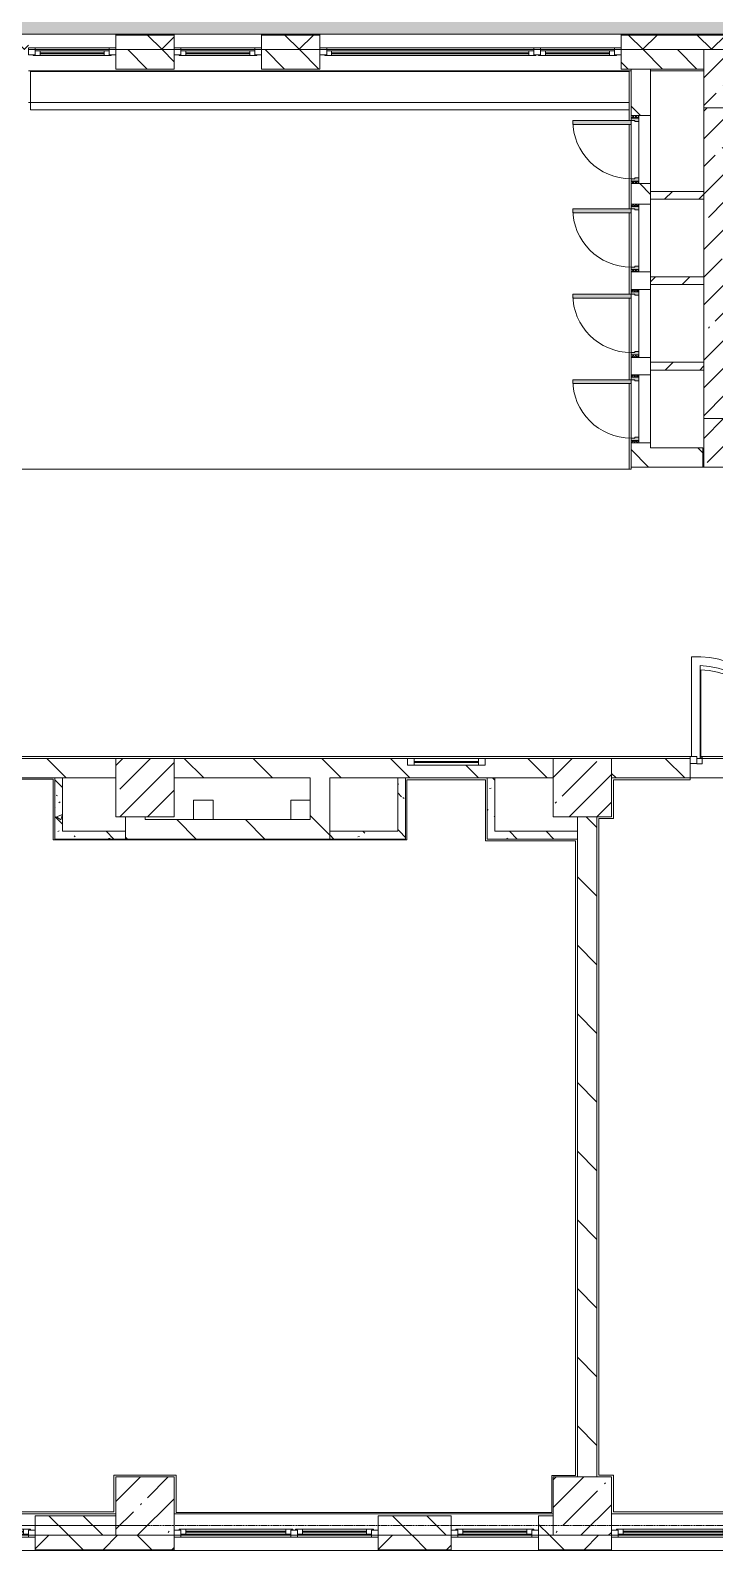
# Model space of a CAD drawing. Header units: millimetres. Extents: x 81303 to 275082, y -8553 to 29000.
# Drawn here: x 154853 to 161893, y -258 to 15398 of the extents above; entities that cross this region are included whole.
import ezdxf

# ---------------------------------------------------------------- set-up
doc = ezdxf.new("R2010")
doc.units = ezdxf.units.MM
doc.linetypes.add('Осевая', pattern=[31.75, 6.35, -4.7625, 15.875, -4.7625])
for name, color, linetype, lineweight in [('A-DETL-8', 7, 'Continuous', 5), ('A-GLAZ-3', 7, 'Continuous', 5), ('A-GLAZ-CWMG-2', 7, 'Continuous', 5), ('A-WALL', 7, 'Continuous', 9), ('A-WALL-3', 7, 'Continuous', 5), ('I-WALL-3', 7, 'Continuous', 5), ('S-COLS-3', 7, 'Continuous', 5), ('Оси', 7, 'Continuous', 9), ('Оси-2', 7, 'Осевая', 9)]:
    doc.layers.add(name, color=color, linetype=linetype, lineweight=lineweight)
doc.layers.add('A-DETL-GENF-2', color=7, linetype='Continuous', lineweight=9, true_color=0xc0c0c0, transparency=0.4)
for name, color, linetype, lineweight, true_color in [('A-DETL-GENF-3', 7, 'Continuous', 5, 0xaaaaaa), ('A-DOOR-2', 7, 'Continuous', 5, 0xe2e2e2), ('A-DOOR-3', 7, 'Continuous', 5, 0xaaaaaa), ('A-DOOR-FRAM-1', 7, 'Continuous', 5, 0xe2e2e2), ('A-DOOR-FRAM-3', 7, 'Continuous', 5, 0xaaaaaa), ('A-FLOR-2', 7, 'Continuous', 5, 0xaaaaaa), ('A-WALL-4', 7, 'Continuous', 5, 0x737373), ('I-WALL-5', 7, 'Continuous', 5, 0x787878)]:
    doc.layers.add(name, color=color, linetype=linetype, lineweight=lineweight, true_color=true_color)
pattern_1 = [(135, (148072.5, 0), (-176.7767, -176.7767), [])]
pattern_2 = [(135, (148072.5, 0), (-353.553, -353.553), [])]
pattern_3 = [(45, (148072.5, 0), (-353.5534, 353.5534), []), (135, (148072.5, 0), (-353.5534, -353.5534), [])]
pattern_4 = [(45, (148072.5, 0), (-285.123, 285.123), []), (45, (148357.62, 0), (-285.123, 285.123), [504.031, -100.806, 16.764, -84.042])]
pattern_5 = [(135, (148072.5, 0), (-377.17, -377.17), [533.4, -88.9, 17.78, -88.9]), (135, (148072.5, 376.94), (-377.17, -377.17), []), (50, (148072.5, 0), (637.645, -55.787), [66.675, -733.425]), (355, (148072.5, 0), (-123.35, 668.7), [53.34, -586.74]), (100.451, (148125.64, -4.65), (514.3, 612.908), [56.665, -623.315]), (46.184, (148072.5, 177.8), (948.776, -147.15), [100.01, -1100.14]), (96.636, (148151.6, 165.5), (830.91, 865.997), [85, -934.97]), (351.184, (148072.5, 177.8), (830.92, 865.99), [80.01, -880.11]), (21, (148161.4, 133.35), (530.65, -357.928), [66.675, -733.425]), (326, (148161.4, 133.35), (216.308, 644.658), [53.34, -586.74]), (71.451, (148205.6, 103.5), (746.96, 286.724), [56.665, -623.315]), (37.5, (148072.5, 0), (10.8105, 295.9426), [16.764, -562.864, 16.764, -578.866, -588.962]), (37.5, (148072.5, 0), (10.8105, 295.9426), [-1175.258, 16.764, -572.198]), (7.5, (148072.5, 0), (233.869, 350.632), [16.764, -322.834, 16.764, -549.529, -224.472]), (7.5, (148072.5, 0), (233.869, 350.632), [-905.891, 16.764, -207.708]), (327.5, (147874.25, 0), (474.568, -20.0513), [16.764, -205.486, 16.764, -676.656, -920.115]), (327.5, (147874.25, 0), (474.568, -20.0513), [-915.67, 16.764, -903.351]), (317.5, (147785.35, 0), (518.452, 88.993), [16.764, -272.161, 16.764, -443.738, -653.415]), (317.5, (147785.35, 0), (518.452, 88.993), [-749.427, 16.764, -636.65])]
pattern_6 = [(45, (148072.5, 0), (-176.7767, 176.7767), [])]

# ---------------------------------------------------------------- blocks, each defined once
blk = doc.blocks.new('BSC_Колонна _Прямоугольная - 600х600-V23-3_10_3_птичка')
at = {"layer": 'S-COLS-3'}
h = blk.add_hatch(dxfattribs=at)
h.set_pattern_fill('FP_50', color=256, style=0, pattern_type=2)
h.set_pattern_definition([(45, (-14010, -14900), (-285.123, 285.123), []), (45, (-13724.88, -14900), (-285.123, 285.123), [504.031, -100.806, 16.764, -84.042])])
h.paths.add_polyline_path([(-22, -300), (300, -300), (300, 300), (-300, 300), (-300, -300)])
for p, q in [((300, 300), (-300, 300)), ((-300, 300), (-300, -300)), ((300, -300), (300, 300)), ((-300, -300), (300, -300))]:
    blk.add_line(p, q, dxfattribs=at)
blk = doc.blocks.new('120_Окно_СКБ_2Ст - 120_Окно_СКБ_2Ст 3100х2500 _мал_ створка слева-2_-22446420-3_10_3_птичка')
at = {"layer": 'A-GLAZ-3'}
for p, q in [((-1550, -127), (-1550, -57)), ((-1550, -57), (-1480, -57)), ((1550, -57), (-1550, -57)), ((-1480, -127), (-1550, -127)), ((-1550, -127), (-1500, -127)), ((-1480, -127), (-1500, -127)), ((-1500, -127), (-1500, -137)), ((-1500, -137), (-700, -137)), ((-700, -137), (-1500, -137)), ((-1480, -57), (-1480, -127)), ((-720, -87), (-1480, -87)), ((-1480, -87), (-1480, -127)), ((-1430, -137), (-1430, -87)), ((-1430, -107), (-770, -107)), ((-770, -117), (-1430, -117)), ((-770, -137), (-770, -87)), ((-720, -127), (-720, -57)), ((-720, -57), (-650, -57)), ((-720, -127), (-720, -87)), ((-650, -127), (-720, -127)), ((-700, -127), (-720, -127)), ((-700, -127), (-670, -127)), ((-700, -137), (-700, -127)), ((-650, -127), (-670, -127)), ((-670, -127), (-670, -137)), ((-670, -137), (1500, -137)), ((1500, -137), (-670, -137)), ((-650, -57), (-650, -127)), ((1480, -87), (-650, -87)), ((-650, -87), (-650, -127)), ((-600, -137), (-600, -87)), ((-600, -107), (1430, -107)), ((1430, -117), (-600, -117)), ((1430, -137), (1430, -87)), ((1480, -127), (1480, -57)), ((1480, -57), (1550, -57)), ((1480, -127), (1480, -87)), ((1550, -127), (1480, -127)), ((1500, -127), (1480, -127)), ((1500, -127), (1550, -127)), ((1500, -137), (1500, -127)), ((1550, -57), (1550, -127))]:
    blk.add_line(p, q, dxfattribs=at)
blk = doc.blocks.new('120_Окно_СКБ_2Ст - 120_Окно_СКБ_2Ст 2100х2500 _мал створка СЛЕВА_-22446485-3_10_3_птичка')
at = {"layer": 'A-GLAZ-3'}
for p, q in [((-1050, -127), (-1050, -57)), ((-1050, -57), (-980, -57)), ((1050, -57), (-1050, -57)), ((-980, -127), (-1050, -127)), ((-1050, -127), (-1000, -127)), ((-980, -127), (-1000, -127)), ((-1000, -127), (-1000, -137)), ((-1000, -137), (-200, -137)), ((-200, -137), (-1000, -137)), ((-980, -57), (-980, -127)), ((-220, -87), (-980, -87)), ((-980, -87), (-980, -127)), ((-930, -137), (-930, -87)), ((-930, -107), (-270, -107)), ((-270, -117), (-930, -117)), ((-270, -137), (-270, -87)), ((-220, -127), (-220, -57)), ((-220, -57), (-150, -57)), ((-220, -127), (-220, -87)), ((-150, -127), (-220, -127)), ((-200, -127), (-220, -127)), ((-200, -127), (-170, -127)), ((-200, -137), (-200, -127)), ((-150, -127), (-170, -127)), ((-170, -127), (-170, -137)), ((-170, -137), (1000, -137)), ((1000, -137), (-170, -137)), ((-150, -57), (-150, -127)), ((980, -87), (-150, -87)), ((-150, -87), (-150, -127)), ((-100, -137), (-100, -87)), ((-100, -107), (930, -107)), ((930, -117), (-100, -117)), ((930, -137), (930, -87)), ((980, -127), (980, -57)), ((980, -57), (1050, -57)), ((980, -127), (980, -87)), ((1050, -127), (980, -127)), ((1000, -127), (980, -127)), ((1000, -127), (1050, -127)), ((1000, -137), (1000, -127)), ((1050, -57), (1050, -127))]:
    blk.add_line(p, q, dxfattribs=at)
blk = doc.blocks.new('120_Окно_СКБ_1Ст - 120_Окно_СКБ_1Ст 900х2500_h_-22445987-3_10_3_птичка')
at = {"layer": 'A-GLAZ-3'}
for p, q in [((-450, -127), (-450, -57)), ((-450, -57), (-380, -57)), ((450, -57), (-450, -57)), ((-380, -127), (-450, -127)), ((-450, -127), (-400, -127)), ((-380, -127), (-400, -127)), ((-400, -127), (-400, -137)), ((-400, -137), (400, -137)), ((400, -137), (-400, -137)), ((-380, -57), (-380, -127)), ((380, -87), (-380, -87)), ((-380, -87), (-380, -127)), ((-330, -137), (-330, -87)), ((-330, -107), (330, -107)), ((330, -117), (-330, -117)), ((330, -137), (330, -87)), ((380, -127), (380, -57)), ((380, -57), (450, -57)), ((380, -127), (380, -87)), ((450, -127), (380, -127)), ((400, -127), (380, -127)), ((400, -127), (450, -127)), ((400, -137), (400, -127)), ((450, -57), (450, -127))]:
    blk.add_line(p, q, dxfattribs=at)
blk = doc.blocks.new('120_Окно_СКБ_2Ст - 120_Окно_СКБ_2Ст 2100х2500 _мал створка СЛЕВА_-V28-3_10_3_птичка')
at = {"layer": 'A-GLAZ-3'}
for p, q in [((-1050, -127), (-1050, -57)), ((-1050, -57), (-980, -57)), ((1050, -57), (-1050, -57)), ((-980, -127), (-1050, -127)), ((-1050, -127), (-1000, -127)), ((-980, -127), (-1000, -127)), ((-1000, -127), (-1000, -137)), ((-1000, -137), (-200, -137)), ((-200, -137), (-1000, -137)), ((-980, -57), (-980, -127)), ((-220, -87), (-980, -87)), ((-980, -87), (-980, -127)), ((-930, -137), (-930, -87)), ((-930, -107), (-270, -107)), ((-270, -117), (-930, -117)), ((-270, -137), (-270, -87)), ((-220, -127), (-220, -57)), ((-220, -57), (-150, -57)), ((-220, -127), (-220, -87)), ((-150, -127), (-220, -127)), ((-200, -127), (-220, -127)), ((-200, -127), (-170, -127)), ((-200, -137), (-200, -127)), ((-150, -127), (-170, -127)), ((-170, -127), (-170, -137)), ((-170, -137), (1000, -137)), ((1000, -137), (-170, -137)), ((-150, -57), (-150, -127)), ((980, -87), (-150, -87)), ((-150, -87), (-150, -127)), ((-100, -137), (-100, -87)), ((-100, -107), (930, -107)), ((930, -117), (-100, -117)), ((930, -137), (930, -87)), ((980, -127), (980, -57)), ((980, -57), (1050, -57)), ((980, -127), (980, -87)), ((1050, -127), (980, -127)), ((1000, -127), (980, -127)), ((1000, -127), (1050, -127)), ((1000, -137), (1000, -127)), ((1050, -57), (1050, -127))]:
    blk.add_line(p, q, dxfattribs=at)
blk = doc.blocks.new('120_Окно_СКБ_2Ст - 120_Окно_СКБ_2Ст 3100х2500 _мал_створка слева_ 2-V71-3_10_3_птичка')
at = {"layer": 'A-GLAZ-3'}
for p, q in [((-1550, -127), (-1550, -57)), ((-1550, -57), (-1480, -57)), ((1550, -57), (-1550, -57)), ((-1480, -127), (-1550, -127)), ((-1550, -127), (-1500, -127)), ((-1480, -127), (-1500, -127)), ((-1500, -127), (-1500, -137)), ((-1500, -137), (670, -137)), ((670, -137), (-1500, -137)), ((-1480, -57), (-1480, -127)), ((650, -87), (-1480, -87)), ((-1480, -87), (-1480, -127)), ((-1430, -137), (-1430, -87)), ((-1430, -107), (600, -107)), ((600, -117), (-1430, -117)), ((600, -137), (600, -87)), ((650, -127), (650, -57)), ((650, -57), (720, -57)), ((650, -127), (650, -87)), ((720, -127), (650, -127)), ((670, -127), (650, -127)), ((670, -127), (700, -127)), ((670, -137), (670, -127)), ((720, -127), (700, -127)), ((700, -127), (700, -137)), ((700, -137), (1500, -137)), ((1500, -137), (700, -137)), ((720, -57), (720, -127)), ((1480, -87), (720, -87)), ((720, -87), (720, -127)), ((770, -137), (770, -87)), ((770, -107), (1430, -107)), ((1430, -117), (770, -117)), ((1430, -137), (1430, -87)), ((1480, -127), (1480, -57)), ((1480, -57), (1550, -57)), ((1480, -127), (1480, -87)), ((1550, -127), (1480, -127)), ((1500, -127), (1480, -127)), ((1500, -127), (1550, -127)), ((1500, -137), (1500, -127)), ((1550, -57), (1550, -127))]:
    blk.add_line(p, q, dxfattribs=at)
blk = doc.blocks.new('BSC_Колонна _Прямоугольная - 500х500-V121-3_10_3_птичка')
at = {"layer": 'S-COLS-3'}
h = blk.add_hatch(dxfattribs=at)
h.set_pattern_fill('FP_116', color=256, style=0, pattern_type=2)
h.set_pattern_definition([(45, (-13960, -11150), (-285.123, 285.123), []), (45, (-13674.88, -11150), (-285.123, 285.123), [504.031, -100.806, 16.764, -84.042])])
h.paths.add_polyline_path([(-250, -250), (250, -250), (250, 250), (-250, 250), (-250, 71)])
for p, q in [((250, 250), (-250, 250)), ((-250, 250), (-250, -250)), ((250, -250), (250, 250)), ((-250, -250), (250, -250))]:
    blk.add_line(p, q, dxfattribs=at)
blk = doc.blocks.new('BSC_Колонна _Прямоугольная - 600х600-V127-3_10_3_птичка')
at = {"layer": 'S-COLS-3'}
h = blk.add_hatch(dxfattribs=at)
h.set_pattern_fill('FP_121', color=256, style=0, pattern_type=2)
h.set_pattern_definition([(45, (-7960, -7600), (-285.123, 285.123), []), (45, (-7674.88, -7600), (-285.123, 285.123), [504.031, -100.806, 16.764, -84.042])])
h.paths.add_polyline_path([(-300, -300), (300, -300), (300, 300), (-300, 300)])
for p, q in [((300, 300), (-300, 300)), ((-300, 300), (-300, -300)), ((300, -300), (300, 300)), ((-300, -300), (300, -300))]:
    blk.add_line(p, q, dxfattribs=at)
blk = doc.blocks.new('110_Дверь_СКБ_1Ст - д-18 700x2100h_Технический шкаф ЭОМ и СС-V112-3_10_3_птичка')
at = {"layer": 'A-DOOR-2'}
h = blk.add_hatch(color=256, dxfattribs=at)
h.paths.add_polyline_path([(-312.5, 100), (-312.5, 20), (-277.5, 20), (-277.5, 60), (-287.5, 60), (-292.5, 100)])
h.paths.add_polyline_path([(312.5, 100), (312.5, 60), (302.5, 60), (302.5, 20), (337.5, 20), (337.5, 100)])
at = {"layer": 'A-DOOR-3'}
h = blk.add_hatch(dxfattribs=at)
h.set_pattern_fill('FP_100', color=256, style=0, pattern_type=2)
h.set_pattern_definition([(135, (1951.41, 164.685), (-14.14214, -14.14214), []), (225, (1951.41, 164.685), (14.14214, -14.14214), [])])
h.paths.add_polyline_path([(362.5, 100), (337.5, 100), (337.5, 20), (362.5, 20)])
at = {"layer": 'A-DOOR-FRAM-1'}
blk.add_hatch(color=256, dxfattribs=at).paths.add_polyline_path([(272.5, 700), (272.5, 100), (312.5, 100), (312.5, 700)])
at = {"layer": 'A-DOOR-FRAM-3'}
h = blk.add_hatch(dxfattribs=at)
h.set_pattern_fill('FP_101', color=256, style=0, pattern_type=2)
h.set_pattern_definition([(45, (-171.384, 164.685), (-14.1421, 14.1421), []), (135, (-171.384, 164.685), (-14.1421, -14.1421), [])])
h.paths.add_polyline_path([(-312.5, 100), (-337.5, 100), (-337.5, 20), (-312.5, 20)])
at = {"layer": 'A-DOOR-3'}
for p, q in [((312.5, 700), (272.5, 700)), ((272.5, 700), (272.5, 100)), ((312.5, 100), (312.5, 700)), ((272.5, 100), (312.5, 100))]:
    blk.add_line(p, q, dxfattribs=at)
blk.add_arc((312.5, 100), 600, 90, 180, dxfattribs=at)
at = {"layer": 'A-DOOR-FRAM-3'}
for p, q in [((-312.5, 100), (-337.5, 100)), ((-337.5, 100), (-337.5, 20)), ((-337.5, 20), (-312.5, 20)), ((-287.5, 100), (-312.5, 100)), ((-312.5, 100), (-312.5, 20)), ((-312.5, 20), (-312.5, 100)), ((-312.5, 20), (-277.5, 20)), ((-287.5, 60), (-287.5, 100)), ((-287.5, 100), (272.5, 100)), ((-277.5, 60), (-287.5, 60)), ((-277.5, 20), (-277.5, 60)), ((302.5, 20), (-277.5, 20)), ((312.5, 60), (302.5, 60)), ((302.5, 60), (302.5, 20)), ((302.5, 20), (337.5, 20)), ((312.5, 100), (312.5, 60)), ((337.5, 100), (312.5, 100)), ((337.5, 20), (337.5, 100)), ((362.5, 100), (337.5, 100)), ((337.5, 100), (337.5, 20)), ((337.5, 20), (362.5, 20)), ((362.5, 20), (362.5, 100))]:
    blk.add_line(p, q, dxfattribs=at)
blk = doc.blocks.new('120_Окно_СКБ_1Ст - 120_Окно_СКБ_1Ст 900х2500_h_-20664874-3_10_3_птичка')
at = {"layer": 'A-GLAZ-3'}
for p, q in [((-450, -127), (-450, -57)), ((-450, -57), (-380, -57)), ((450, -57), (-450, -57)), ((-380, -127), (-450, -127)), ((-450, -127), (-400, -127)), ((-380, -127), (-400, -127)), ((-400, -127), (-400, -137)), ((-400, -137), (400, -137)), ((400, -137), (-400, -137)), ((-380, -57), (-380, -127)), ((380, -87), (-380, -87)), ((-380, -87), (-380, -127)), ((-330, -137), (-330, -87)), ((-330, -107), (330, -107)), ((330, -117), (-330, -117)), ((330, -137), (330, -87)), ((380, -127), (380, -57)), ((380, -57), (450, -57)), ((380, -127), (380, -87)), ((450, -127), (380, -127)), ((400, -127), (380, -127)), ((400, -127), (450, -127)), ((400, -137), (400, -127)), ((450, -57), (450, -127))]:
    blk.add_line(p, q, dxfattribs=at)
blk = doc.blocks.new('120_Окно_СКБ_1Ст - 120_Окно_СКБ_1Ст_900х2500_h_-20705657-3_10_3_птичка')
at = {"layer": 'A-GLAZ-3'}
for p, q in [((-450, -127), (-450, -57)), ((-450, -57), (-380, -57)), ((450, -57), (-450, -57)), ((-380, -127), (-450, -127)), ((-450, -127), (-400, -127)), ((-380, -127), (-400, -127)), ((-400, -127), (-400, -137)), ((-400, -137), (400, -137)), ((400, -137), (-400, -137)), ((-380, -57), (-380, -127)), ((380, -87), (-380, -87)), ((-380, -87), (-380, -127)), ((-330, -137), (-330, -87)), ((-330, -107), (330, -107)), ((330, -117), (-330, -117)), ((330, -137), (330, -87)), ((380, -127), (380, -57)), ((380, -57), (450, -57)), ((380, -127), (380, -87)), ((450, -127), (380, -127)), ((400, -127), (380, -127)), ((400, -127), (450, -127)), ((400, -137), (400, -127)), ((450, -57), (450, -127))]:
    blk.add_line(p, q, dxfattribs=at)
blk = doc.blocks.new('BSC_Колонна _Прямоугольная - 600х600-20441433-3_10_3_птичка')
at = {"layer": 'S-COLS-3'}
h = blk.add_hatch(dxfattribs=at)
h.set_pattern_fill('FP_129', color=256, style=0, pattern_type=2)
h.set_pattern_definition([(45, (-12460, -7600), (-285.123, 285.123), []), (45, (-12174.88, -7600), (-285.123, 285.123), [504.031, -100.806, 16.764, -84.042])])
h.paths.add_polyline_path([(-300, -300), (300, -300), (300, 300), (-300, 300), (-300, 150)])
for p, q in [((300, 300), (-300, 300)), ((-300, 300), (-300, -300)), ((300, -300), (300, 300)), ((-300, -300), (300, -300))]:
    blk.add_line(p, q, dxfattribs=at)
blk = doc.blocks.new('Дверь_Витражная_остекление_ - ДВН_ДАО_Главный вход_1200 в свету Д-22 _п_-31928779-3_10_3_птичка')
at = {"layer": 'A-DOOR-2'}
for points in [[(-615, 30), (-610, 30), (-615, 930)], [(610, 384), (650, 388), (650, 430), (610, 430), (610, 388)]]:
    blk.add_hatch(color=256, dxfattribs=at).paths.add_polyline_path(points)
at = {"layer": 'A-DETL-GENF-3'}
for p, q in [((-610, 30), (-610, 930)), ((650, 430), (610, 430)), ((610, 430), (610, 384)), ((650, 387), (650, 430)), ((-595, 30), (-615, 30)), ((-595, -40), (-595, 30)), ((595, -40), (595, 16)), ((-650, -40), (-595, -40)), ((650, -40), (595, -40))]:
    blk.add_line(p, q, dxfattribs=at)
at = {"layer": 'A-DOOR-3'}
blk.add_line((650, 430), (650, 387), dxfattribs=at)
for centre, radius, start, end in [((-650, 30), 900, 360, 87.7416), ((650, 30), 400, 90, 140.1159), ((650, 30), 400, 158.7261, 180)]:
    blk.add_arc(centre, radius, start, end, dxfattribs=at)
blk = doc.blocks.new('Прямоугольный импост - 50 x 70 мм-31701779-3_10_3_птичка')
at = {"layer": 'A-GLAZ-CWMG-2'}
for p, q in [((0, 35), (-70, 35)), ((-70, 35), (-70, -35)), ((0, -35), (0, 35)), ((-70, -35), (0, -35))]:
    blk.add_line(p, q, dxfattribs=at)
blk = doc.blocks.new('120_Окно_СКБ_1Ст - 120_Окно_СКБ_1Ст 400х800 EI30-24230873-3_10_3_птичка')
at = {"layer": 'A-GLAZ-3'}
for p, q in [((-400, 30), (-400, 100)), ((-400, 100), (-330, 100)), ((400, 100), (-400, 100)), ((-330, 30), (-400, 30)), ((-400, 30), (400, 30)), ((-330, 100), (-330, 30)), ((330, 70), (-330, 70)), ((330, 60), (-330, 60)), ((330, 30), (330, 100)), ((330, 100), (400, 100)), ((400, 30), (330, 30)), ((400, 100), (400, 30))]:
    blk.add_line(p, q, dxfattribs=at)
blk = doc.blocks.new('Зашивка приборов отопления34 - Зашивка приборов отопления-33324488-3_10_3_птичка')
at = {"layer": 'A-WALL-3'}
for p, q in [((34188, 26888), (34188, 26567)), ((40348, 26888), (34188, 26888)), ((40348, 26567), (40348, 26888)), ((34188, 26567), (40348, 26567)), ((40348, 26567), (34188, 26567)), ((34188, 26567), (34188, 26492)), ((34188, 26492), (40348, 26492)), ((40348, 26492), (40348, 26567))]:
    blk.add_line(p, q, dxfattribs=at)

msp = doc.modelspace()

# ---------------------------------------------------------------- hatches: boundary and pattern name
at = {"layer": 'A-DETL-GENF-2'}
msp.add_hatch(color=256, dxfattribs=at).paths.add_polyline_path([(147144.7, 14774.9), (147804.5, 14774.9), (147804.5, 15358), (186832.5, 15358), (186832.5, 23888.3), (182000.6, 23888.3), (182000.6, 27398.1), (145663.4, 27398.1), (145663.4, 14774.9), (146678.6, 14774.9)])
at = {"layer": 'A-WALL-3'}
h = msp.add_hatch(dxfattribs=at)
h.set_pattern_fill('FP_58', color=256, style=0, pattern_type=2)
h.set_pattern_definition(pattern_3)
h.paths.add_polyline_path([(190026.1, 15200), (190232.5, 15200), (190232.5, 15350), (185882.5, 15350), (185882.5, 15200), (188161.7, 15200)])
h.paths.add_polyline_path([(178082.5, 15200), (180182.5, 15200), (180182.5, 15350), (178089.5, 15349), (178089.5, 15288), (178082.5, 15285), (177309.5, 15288), (177309.5, 15350), (173682.8, 15349), (173682.8, 15288), (173675.8, 15285), (172502.8, 15288), (172502.8, 15350), (167862.5, 15349), (167862.5, 15288), (167855.5, 15285), (167082.5, 15288), (167082.5, 15350), (162855.5, 15349), (162855.5, 15288), (162848.5, 15285), (162675.5, 15288), (162675.3, 15350), (160932.5, 15350), (160932.5, 15200), (178073.2, 15200)])
h.paths.add_polyline_path([(182732.5, 15200), (183482.5, 15200), (183482.5, 15350), (182732.5, 15350)])
h.paths.add_polyline_path([(181682.5, 15200), (181832.5, 15200), (181832.5, 15350), (181682.5, 15350), (181682.5, 15270.2)])
h.paths.add_polyline_path([(156332.5, 15200), (156332.5, 15350), (155732.5, 15350), (155732.5, 15200)])
h.paths.add_polyline_path([(157832.5, 15200), (157832.5, 15350), (157232.5, 15350), (157232.5, 15200), (157399, 15200)])
h.paths.add_polyline_path([(152738, 15200), (154832.5, 15200), (154832.5, 15350), (148112.5, 15350), (148112.5, 15293), (147962.5, 15293), (147962.5, 15200), (152732.5, 15200)])
h.paths.add_polyline_path([(181312.5, 15200), (181307.5, 15350), (181082.5, 15350), (181082.5, 15200)])
h = msp.add_hatch(dxfattribs=at)
h.set_pattern_fill('FP_56', color=256, style=0, pattern_type=2)
h.set_pattern_definition(pattern_1)
h.paths.add_polyline_path([(161127.8, 15000), (161782.5, 15000), (161782.5, 15200), (160932.5, 15200), (160932.5, 15000), (161033.8, 15000)])
h.paths.add_polyline_path([(152732.5, 15000), (154232.5, 15000), (154232.5, 15200), (152732.5, 15200)])
h.paths.add_polyline_path([(157399, 15000), (157832.5, 15000), (157832.5, 15200), (157232.5, 15200), (157232.5, 15000)])
h.paths.add_polyline_path([(156332.5, 15000), (156332.5, 15200), (155732.5, 15200), (155732.5, 15000)])
h = msp.add_hatch(dxfattribs=at)
h.set_pattern_fill('FP_56', color=256, style=0, pattern_type=2)
h.set_pattern_definition(pattern_1)
h.paths.add_polyline_path([(213331.2, -100), (213482.5, -100), (213482.5, 100), (213232.5, 100), (213232.5, -100)])
h.paths.add_polyline_path([(203077, -100), (203582.5, -100), (203582.5, 100), (202832.5, 100), (202832.5, -100)])
h.paths.add_polyline_path([(204982.5, -100), (205882.5, -100), (205882.5, 100), (204982.5, 100), (204982.5, -52.2)])
h.paths.add_polyline_path([(212332.5, -100), (212332.5, 100), (211782.5, 100), (211782.5, -100)])
h.paths.add_polyline_path([(209482.5, -100), (209682.5, -100), (209682.5, 100), (209482.5, 100), (209482.5, 42.9)])
h.paths.add_polyline_path([(191890.5, -100), (192382.5, -100), (192382.5, 100), (191482.5, 100), (191482.5, -100)])
h.paths.add_polyline_path([(196232.5, -100), (196232.5, 100), (195982.5, 100), (195982.5, -100)])
h.paths.add_polyline_path([(199082.5, -100), (199082.5, 100), (198332.5, 100), (198332.5, -100)])
h.paths.add_polyline_path([(190732.5, -100), (190982.5, -100), (190982.5, 100), (190732.5, 100)])
h.paths.add_polyline_path([(200482.5, -100), (200732.5, -100), (200732.5, 100), (200482.5, 100), (200482.5, 33.3)])
h.paths.add_polyline_path([(189832.5, -100), (189832.5, 100), (189212.5, 100), (189212.5, -100)])
h.paths.add_polyline_path([(181942.5, -100), (181942.5, 100), (181682.5, 100), (181682.5, -100)])
h.paths.add_polyline_path([(186612.5, -100), (186612.5, 100), (186562.5, 100), (186562.5, -100)])
h.paths.add_polyline_path([(177882.2, -100), (178055.3, -100), (178055.3, 100), (177882.2, 100), (177882.2, 55.2)])
h.paths.add_polyline_path([(186062.5, -100), (186062.5, 100), (185495.5, 100), (185495.5, -100)])
h.paths.add_polyline_path([(179771.9, -100), (180182.5, -100), (180182.5, 100), (178955.3, 100), (178955.3, -100)])
h.paths.add_polyline_path([(184042.5, -100), (184595.5, -100), (184595.5, 100), (184042.5, 100)])
h.paths.add_polyline_path([(170582.5, -100), (170782.5, -100), (170782.5, 100), (170582.5, 100), (170582.5, 63.6)])
h.paths.add_polyline_path([(172882.5, -100), (173632.5, -100), (173632.5, 100), (172882.5, 100)])
h.paths.add_polyline_path([(163682.5, -100), (163682.5, 100), (162932.5, 100), (162932.5, -100)])
h.paths.add_polyline_path([(169682.5, -100), (169982.5, -100), (169982.5, 100), (169682.5, 100)])
h.paths.add_polyline_path([(164582.5, -100), (165332.5, -100), (165332.5, 100), (164582.5, 100)])
h.paths.add_polyline_path([(167653.2, -100), (168782.5, -100), (168782.5, 100), (167432.5, 100), (167432.5, -100)])
h.paths.add_polyline_path([(174482.2, -100), (174482.2, 100), (174232.5, 100), (174232.5, -100)])
h.paths.add_polyline_path([(154902.5, -100), (155732.5, -100), (155732.5, 100), (154902.5, 100)])
h.paths.add_polyline_path([(159182.5, -100), (159182.5, 100), (158432.2, 100), (158432.2, -100)])
h.paths.add_polyline_path([(160195.6, -100), (160232.5, -100), (160232.5, 100), (160082.5, 100), (160082.5, -100)])
h = msp.add_hatch(dxfattribs=at)
h.set_pattern_fill('FP_58', color=256, style=0, pattern_type=2)
h.set_pattern_definition(pattern_3)
h.paths.add_polyline_path([(203077, -250), (203582.5, -250), (203582.5, -100), (202832.5, -100), (202832.5, -250)])
h.paths.add_polyline_path([(204699.6, -250), (204699.6, -100), (204482.5, -100), (204482.5, -250)])
h.paths.add_polyline_path([(192382.5, -250), (192382.5, -100), (190732.5, -100), (190732.5, -250), (191890.5, -250)])
h.paths.add_polyline_path([(196232.5, -250), (196232.5, -100), (195482.5, -100), (195482.5, -250), (195982.5, -250)])
h.paths.add_polyline_path([(189212.5, -250), (189832.5, -250), (189832.5, -100), (189212.5, -100)])
h.paths.add_polyline_path([(200732.5, -250), (200732.5, -100), (199982.5, -100), (199982.5, -250), (200280.4, -250)])
h.paths.add_polyline_path([(198332.5, -250), (199082.5, -250), (199082.5, -100), (198332.5, -100)])
h.paths.add_polyline_path([(179771.9, -250), (180182.5, -250), (180182.5, -100), (178955.3, -100), (178955.3, -250)])
h.paths.add_polyline_path([(187112.5, -250), (187112.5, -100), (185495.5, -100), (185495.5, -250), (186297.3, -250)])
h.paths.add_polyline_path([(181082.5, -250), (181942.5, -250), (181942.5, -100), (181082.5, -100)])
h.paths.add_polyline_path([(184042.5, -250), (184595.5, -250), (184595.5, -100), (184042.5, -100)])
h.paths.add_polyline_path([(178055.3, -250), (178055.3, -100), (177282.2, -100), (177282.2, -250), (177907.5, -250)])
h.paths.add_polyline_path([(174178.7, -250), (174482.2, -250), (174482.2, -100), (172882.5, -100), (172882.5, -250), (173246.5, -250)])
h.paths.add_polyline_path([(170582.5, -250), (170782.5, -250), (170782.5, -100), (169682.5, -100), (169682.5, -250), (170449.8, -250)])
h.paths.add_polyline_path([(168782.5, -250), (168782.5, -100), (167432.5, -100), (167432.5, -250), (167653.2, -250)])
h.paths.add_polyline_path([(162932.5, -250), (163682.5, -250), (163682.5, -100), (162932.5, -100)])
h.paths.add_polyline_path([(165332.5, -250), (165332.5, -100), (164582.5, -100), (164582.5, -250), (164856.6, -250)])
h.paths.add_polyline_path([(160082.5, -250), (160832.5, -250), (160832.5, -100), (160082.5, -100)])
h.paths.add_polyline_path([(154902.5, -250), (156332.2, -250), (156332.2, -100), (154902.5, -100)])
h.paths.add_polyline_path([(151802.5, -250), (151802.5, -100), (147812.5, -100), (147812.5, -250), (150873.6, -250)])
h.paths.add_polyline_path([(159182.5, -250), (159182.5, -100), (158432.2, -100), (158432.2, -250)])
at = {"layer": 'I-WALL-3'}
h = msp.add_hatch(dxfattribs=at)
h.set_pattern_fill('FP_57', color=256, style=0, pattern_type=2)
h.set_pattern_definition(pattern_2)
h.paths.add_polyline_path([(161113.8, 11100), (161233.8, 11100), (161233.8, 11150), (161033.8, 11150), (161033.8, 11100)])
h.paths.add_polyline_path([(161033.8, 11850), (161233.8, 11850), (161233.8, 12030), (161033.8, 12030)])
h.paths.add_polyline_path([(161233.8, 12730), (161233.8, 12910), (161033.8, 12910), (161033.8, 12730), (161113.8, 12730)])
h.paths.add_polyline_path([(161113.8, 13610), (161233.8, 13610), (161233.8, 13819.9), (161033.8, 13819.9), (161033.8, 13610)])
h.paths.add_polyline_path([(161033.8, 14519.9), (161233.8, 14519.9), (161233.8, 15000), (161033.8, 15000), (161033.8, 14691.7)])
h = msp.add_hatch(dxfattribs=at)
h.set_pattern_fill('FP_54', color=256, style=0, pattern_type=2)
h.set_pattern_definition(pattern_4)
h.paths.add_polyline_path([(161783.5, 11400), (162003.5, 11400), (162003.5, 14600), (161783.5, 14600), (161783.5, 11900)])
h = msp.add_hatch(dxfattribs=at)
h.set_pattern_fill('FP_59', color=256, style=0, pattern_type=2)
h.set_pattern_definition(pattern_6)
h.paths.add_polyline_path([(161783.5, 13660), (161783.5, 13740), (161233.8, 13740), (161233.8, 13660)])
h = msp.add_hatch(dxfattribs=at)
h.set_pattern_fill('FP_59', color=256, style=0, pattern_type=2)
h.set_pattern_definition(pattern_6)
h.paths.add_polyline_path([(161783.5, 12780), (161783.5, 12860), (161233.8, 12860), (161233.8, 12780)])
h = msp.add_hatch(dxfattribs=at)
h.set_pattern_fill('FP_59', color=256, style=0, pattern_type=2)
h.set_pattern_definition(pattern_6)
h.paths.add_polyline_path([(161783.5, 11900), (161783.5, 11980), (161233.8, 11980), (161233.8, 11900)])
h = msp.add_hatch(dxfattribs=at)
h.set_pattern_fill('FP_57', color=256, style=0, pattern_type=2)
h.set_pattern_definition(pattern_2)
h.paths.add_polyline_path([(161773.5, 10900), (161773.5, 11100), (161033.8, 11100), (161033.8, 10900)])
h = msp.add_hatch(dxfattribs=at)
h.set_pattern_fill('FP_57', color=256, style=0, pattern_type=2)
h.set_pattern_definition(pattern_2)
h.paths.add_polyline_path([(164732.5, 7700), (164732.5, 7900), (163081.8, 7900), (163081.8, 7700), (164282.5, 7700)])
h.paths.add_polyline_path([(155732.5, 7700), (155732.5, 7900), (154602.5, 7900), (154602.5, 7700), (155183.5, 7700)])
h.paths.add_polyline_path([(156332.5, 7700), (160232.5, 7700), (160232.5, 7900), (159532.5, 7900), (159532.5, 7830), (158732.5, 7830), (158732.5, 7900), (156332.5, 7900), (156332.5, 7789.5)])
h.paths.add_polyline_path([(161641.8, 7700), (161641.8, 7900), (160832.5, 7900), (160832.5, 7700)])
h.paths.add_polyline_path([(151805.8, 7700), (152102.5, 7700), (152102.5, 7900), (151802.5, 7900), (151802.5, 7700)])
h = msp.add_hatch(dxfattribs=at)
h.set_pattern_fill('FP_57', color=256, style=0, pattern_type=2)
h.set_pattern_definition(pattern_2)
h.paths.add_polyline_path([(157932.5, 7070), (157932.5, 7700), (157732.5, 7700), (157732.5, 7070)])
h = msp.add_hatch(dxfattribs=at)
h.set_pattern_fill('FP_57', color=256, style=0, pattern_type=2)
h.set_pattern_definition(pattern_2)
h.paths.add_polyline_path([(156032.5, 7070), (156032.5, 7300), (155832.5, 7300), (155832.5, 7070)])
h = msp.add_hatch(dxfattribs=at)
h.set_pattern_fill('FP_57', color=256, style=0, pattern_type=2)
h.set_pattern_definition(pattern_2)
h.paths.add_polyline_path([(157732.5, 7070), (157732.5, 7270), (156032.5, 7270), (156032.5, 7070), (156466.8, 7070)])
h = msp.add_hatch(dxfattribs=at)
h.set_pattern_fill('FP_57', color=256, style=0, pattern_type=2)
h.set_pattern_definition(pattern_2)
h.paths.add_polyline_path([(160482.5, 500), (160682.5, 500), (160682.5, 7300), (160482.5, 7300), (160482.5, 808.9)])
at = {"layer": 'I-WALL-5'}
h = msp.add_hatch(dxfattribs=at)
h.set_pattern_fill('FP_64', color=256, style=0, pattern_type=2)
h.set_pattern_definition(pattern_5)
h.paths.add_polyline_path([(155183.5, 7070), (155183.5, 7700), (155103.5, 7700), (155103.5, 7070)])
h = msp.add_hatch(dxfattribs=at)
h.set_pattern_fill('FP_64', color=256, style=0, pattern_type=2)
h.set_pattern_definition(pattern_5)
h.paths.add_polyline_path([(158712.5, 7150), (158712.5, 7700), (158632.5, 7700), (158632.5, 7150)])
h = msp.add_hatch(dxfattribs=at)
h.set_pattern_fill('FP_64', color=256, style=0, pattern_type=2)
h.set_pattern_definition(pattern_5)
h.paths.add_polyline_path([(159632.5, 7070), (159632.5, 7700), (159552.5, 7700), (159552.5, 7070)])
h = msp.add_hatch(dxfattribs=at)
h.set_pattern_fill('FP_64', color=256, style=0, pattern_type=2)
h.set_pattern_definition(pattern_5)
h.paths.add_polyline_path([(155832.5, 7070), (155832.5, 7150), (155183.5, 7150), (155183.5, 7070)])
h = msp.add_hatch(dxfattribs=at)
h.set_pattern_fill('FP_64', color=256, style=0, pattern_type=2)
h.set_pattern_definition(pattern_5)
h.paths.add_polyline_path([(157932.5, 7070), (158712.5, 7070), (158712.5, 7150), (157932.5, 7150)])
h = msp.add_hatch(dxfattribs=at)
h.set_pattern_fill('FP_64', color=256, style=0, pattern_type=2)
h.set_pattern_definition(pattern_5)
h.paths.add_polyline_path([(160482.5, 7070), (160482.5, 7150), (159632.5, 7150), (159632.5, 7070), (160195.6, 7070)])
at = {"layer": 'S-COLS-3'}
h = msp.add_hatch(dxfattribs=at)
h.set_pattern_fill('FP_54', color=256, style=0, pattern_type=2)
h.set_pattern_definition(pattern_4)
h.paths.add_polyline_path([(156332.5, -100), (156332.5, 500), (155732.5, 500), (155732.5, -100)])
h = msp.add_hatch(dxfattribs=at)
h.set_pattern_fill('FP_54', color=256, style=0, pattern_type=2)
h.set_pattern_definition(pattern_4)
h.paths.add_polyline_path([(160232.5, -100), (160832.5, -100), (160832.5, 500), (160232.5, 500), (160232.5, 100)])

# ---------------------------------------------------------------- linework, layer by layer
at = {"layer": 'A-DETL-8'}
msp.add_line((147804.5, 15358), (186832.5, 15358), dxfattribs=at)
at = {"layer": 'A-FLOR-2'}
for p, q in [((161013.7, 14980), (154832.5, 14980)), ((161013.7, 14655), (161013.7, 14980)), ((154832.5, 14655), (161013.7, 14655)), ((161013.8, 14469.9), (161013.8, 14580)), ((161013.8, 13560), (161013.8, 14429.9)), ((161013.8, 12680), (161013.8, 13520)), ((161013.8, 11800), (161013.8, 12640)), ((161013.8, 10880), (161013.8, 11760)), ((161033.8, 10880), (148408.5, 10880)), ((161033.8, 10900), (161033.8, 10880)), ((161782.5, 10900), (161773.5, 10900)), ((161656.7, 8947.1), (161656.7, 7919)), ((161746.7, 7900), (161746.7, 8856.8)), ((161656.7, 7920), (154602.5, 7920)), ((161711.8, 7900), (161746.7, 7900)), ((161746.7, 7920), (162653.8, 7920)), ((155087.5, 7685.5), (154602.5, 7685.5)), ((155087.5, 7060.5), (155087.5, 7685.5)), ((159537.5, 7680.5), (158727.5, 7680.5)), ((158727.5, 7680.5), (158727.5, 7060.5)), ((159537.5, 7050.5), (159537.5, 7680.5)), ((161641.8, 7680), (160852.5, 7680)), ((160852.5, 7680), (160852.5, 7280)), ((161641.8, 7700), (161641.8, 7680)), ((156532.5, 7470), (156732.5, 7470)), ((156532.5, 7270), (156532.5, 7470)), ((156732.5, 7470), (156732.5, 7270)), ((157532.5, 7470), (157732.5, 7470)), ((157532.5, 7270), (157532.5, 7470)), ((160852.5, 7280), (160702.5, 7280)), ((160702.5, 7280), (160702.5, 520)), ((158727.5, 7060.5), (155087.5, 7060.5)), ((160462.5, 7050.5), (159537.5, 7050.5)), ((160462.5, 515.5), (160462.5, 7050.5)), ((155712.5, 140.5), (155712.5, 520.5)), ((155712.5, 520.5), (156352.5, 520.5)), ((156352.5, 520.5), (156352.5, 135.5)), ((160217.5, 135.5), (160217.5, 515.5)), ((160217.5, 515.5), (160462.5, 515.5)), ((160702.5, 520), (160852.5, 520)), ((160852.5, 520), (160852.5, 140)), ((151822.5, 140.5), (155712.5, 140.5)), ((156352.5, 135.5), (160217.5, 135.5)), ((160852.5, 140), (164712.5, 140))]:
    msp.add_line(p, q, dxfattribs=at)
for radius, start, end in [(1045, 11.78406, 92.36409), (955, 359.82001, 87.18541)]:
    msp.add_arc((161699.8, 7903), radius, start, end, dxfattribs=at)
at = {"layer": 'A-WALL'}
for p, q in [((156332.5, 15353), (155732.5, 15353)), ((156332.5, 15350), (155732.5, 15350)), ((157832.5, 15353), (157232.5, 15353)), ((157832.5, 15350), (157232.5, 15350)), ((162674.5, 15353), (160932.5, 15353)), ((162675.4, 15350), (160932.5, 15350)), ((156332.5, 15200), (155732.5, 15200)), ((155732.5, 15200), (156332.5, 15200)), ((157832.5, 15200), (157232.5, 15200)), ((157232.5, 15200), (157832.5, 15200)), ((161782.5, 15200), (160932.5, 15200)), ((160932.5, 15200), (161782.5, 15200)), ((161233.8, 15000), (161033.8, 15000)), ((161233.8, 13740), (161233.8, 13660)), ((161783.5, 13660), (161783.5, 13740)), ((161233.8, 12860), (161233.8, 12780)), ((161783.5, 12780), (161783.5, 12860)), ((161233.8, 11980), (161233.8, 11900)), ((161783.5, 11900), (161783.5, 11980)), ((155183.5, 7700), (155103.5, 7700)), ((158712.5, 7700), (158632.5, 7700)), ((159632.5, 7700), (159552.5, 7700)), ((155832.5, 7070), (155832.5, 7150)), ((157932.5, 7150), (157932.5, 7070)), ((160482.5, 7070), (160482.5, 7150)), ((154902.5, -100), (155732.5, -100)), ((158432.2, -100), (159182.5, -100)), ((160082.5, -100), (160232.5, -100)), ((154902.5, -250), (156332.2, -250)), ((154902.5, -253), (156332.2, -253)), ((158432.2, -250), (159182.5, -250)), ((158432.2, -253), (159182.5, -253)), ((160082.5, -250), (160832.5, -250)), ((160082.5, -253), (160832.5, -253))]:
    msp.add_line(p, q, dxfattribs=at)
at = {"layer": 'A-WALL-3'}
for p, q in [((155732.5, 15358), (155732.5, 15000)), ((156332.5, 15000), (156332.5, 15358)), ((157232.5, 15358), (157232.5, 15000)), ((157832.5, 15000), (157832.5, 15358)), ((160932.5, 15358), (160932.5, 15000)), ((157232.5, 15200), (156332.5, 15200)), ((160932.5, 15200), (157832.5, 15200)), ((155732.5, 15000), (156332.5, 15000)), ((157232.5, 15000), (157832.5, 15000)), ((160932.5, 15000), (161033.8, 15000)), ((161233.8, 15000), (161782.5, 15000)), ((155732.5, 100), (154902.5, 100)), ((154902.5, 100), (154902.5, -258)), ((155732.5, -100), (155732.5, 100)), ((159182.5, 100), (158432.2, 100)), ((158432.2, 100), (158432.2, -258)), ((159182.5, -258), (159182.5, 100)), ((160232.5, 100), (160082.5, 100)), ((160082.5, 100), (160082.5, -258)), ((160232.5, -100), (160232.5, 100)), ((154902.5, -100), (147962.5, -100)), ((156332.2, -100), (155732.5, -100)), ((156332.2, -258), (156332.2, -100)), ((156332.5, -100), (158432.2, -100)), ((159182.5, -100), (160082.5, -100)), ((160232.5, -100), (160832.5, -100)), ((160832.5, -258), (160832.5, -100)), ((147804.5, -258), (160832.5, -258)), ((160832.5, -258), (169682.5, -258))]:
    msp.add_line(p, q, dxfattribs=at)
at = {"layer": 'A-WALL-4'}
msp.add_line((162605.5, 15358), (148112.5, 15358), dxfattribs=at)
at = {"layer": 'I-WALL-3'}
for p, q in [((154832.5, 15200), (155732.5, 15200)), ((161033.8, 14980), (161013.7, 14980)), ((161033.8, 15000), (161033.8, 14519.9)), ((161233.8, 15000), (161233.8, 13740)), ((161782.5, 14980), (161233.8, 14980)), ((161783.5, 14600), (161783.5, 13740)), ((161113.8, 14519.9), (161233.8, 14519.9)), ((161033.8, 13819.9), (161033.8, 13610)), ((161233.8, 13819.9), (161113.8, 13819.9)), ((161783.5, 13740), (161233.8, 13740)), ((161233.8, 13660), (161233.8, 12860)), ((161233.8, 13660), (161783.5, 13660)), ((161783.5, 13660), (161783.5, 12860)), ((161113.8, 13610), (161233.8, 13610)), ((161033.8, 12910), (161033.8, 12730)), ((161233.8, 12910), (161113.8, 12910)), ((161783.5, 12860), (161233.8, 12860)), ((161113.8, 12730), (161233.8, 12730)), ((161233.8, 12780), (161233.8, 11980)), ((161233.8, 12780), (161783.5, 12780)), ((161783.5, 12780), (161783.5, 11980)), ((161033.8, 12030), (161033.8, 11850)), ((161233.8, 12030), (161113.8, 12030)), ((161783.5, 11980), (161233.8, 11980)), ((161233.8, 11900), (161233.8, 11100)), ((161233.8, 11900), (161783.5, 11900)), ((161783.5, 11900), (161783.5, 11400)), ((161113.8, 11850), (161233.8, 11850)), ((161033.8, 11150), (161033.8, 10900)), ((161233.8, 11150), (161113.8, 11150)), ((161773.5, 11100), (161233.8, 11100)), ((161773.5, 10900), (161773.5, 11100)), ((161033.8, 10900), (161773.5, 10900)), ((155732.5, 7900), (154602.5, 7900)), ((158732.5, 7900), (156332.5, 7900)), ((160232.5, 7900), (159532.5, 7900)), ((161641.8, 7900), (160832.5, 7900)), ((161641.8, 7700), (161641.8, 7900)), ((161746.7, 7900), (162654.8, 7900)), ((155103.5, 7700), (151802.5, 7700)), ((155103.5, 7700), (155103.5, 7070)), ((155183.5, 7700), (155732.5, 7700)), ((155183.5, 7150), (155183.5, 7700)), ((156332.5, 7700), (157732.5, 7700)), ((157732.5, 7700), (157732.5, 7270)), ((157932.5, 7700), (158632.5, 7700)), ((157932.5, 7150), (157932.5, 7700)), ((158632.5, 7700), (158632.5, 7150)), ((158712.5, 7700), (159552.5, 7700)), ((158712.5, 7070), (158712.5, 7700)), ((159552.5, 7700), (159552.5, 7070)), ((159632.5, 7700), (160232.5, 7700)), ((159632.5, 7150), (159632.5, 7700)), ((164202.5, 7700), (160832.5, 7700)), ((155832.5, 7300), (155832.5, 7150)), ((156032.5, 7270), (156032.5, 7300)), ((157732.5, 7270), (156032.5, 7270)), ((160482.5, 7300), (160482.5, 7150)), ((160682.5, 500), (160682.5, 7300)), ((155103.5, 7070), (158712.5, 7070)), ((155832.5, 7150), (155183.5, 7150)), ((158632.5, 7150), (157932.5, 7150)), ((159552.5, 7070), (160482.5, 7070)), ((160482.5, 7150), (159632.5, 7150)), ((160482.5, 7070), (160482.5, 500)), ((160482.5, 500), (160682.5, 500)), ((151802.5, 120), (155732.5, 120)), ((156332.5, 120), (160232.5, 120)), ((160832.5, 120), (164732.5, 120)), ((162932.5, -100), (160832.5, -100))]:
    msp.add_line(p, q, dxfattribs=at)
at = {"layer": 'S-COLS-3'}
for p, q in [((156332.5, 500), (155732.5, 500)), ((155732.5, 500), (155732.5, 100)), ((156332.5, -100), (156332.5, 500)), ((160482.5, 500), (160232.5, 500)), ((160232.5, 500), (160232.5, 100)), ((160682.5, 500), (160482.5, 500)), ((160832.5, 500), (160682.5, 500)), ((160832.5, -100), (160832.5, 500)), ((155732.5, 100), (155732.5, -100)), ((160232.5, 100), (160232.5, -100)), ((155732.5, -100), (156332.5, -100)), ((160232.5, -100), (160832.5, -100))]:
    msp.add_line(p, q, dxfattribs=at)
at = {"layer": 'Оси'}
msp.add_line((143577, 0), (156077, 0), dxfattribs=at)
at = {"layer": 'Оси-2'}
msp.add_line((156077, 0), (174332.5, 0), dxfattribs=at)

# ---------------------------------------------------------------- block references
at = {"layer": 'A-DOOR-3', "rotation": 89.99999999999991}
for p in [(161133.8, 14157.4), (161133.8, 13247.5), (161133.8, 12367.5), (161133.8, 11487.5)]:
    msp.add_blockref('110_Дверь_СКБ_1Ст - д-18 700x2100h_Технический шкаф ЭОМ и СС-V112-3_10_3_птичка', p, dxfattribs=at)
at = {"layer": 'A-DOOR-3'}
msp.add_blockref('Дверь_Витражная_остекление_ - ДВН_ДАО_Главный вход_1200 в свету Д-22 _п_-31928779-3_10_3_птичка', (162361.8, 7884), dxfattribs=at)
at = {"layer": 'A-GLAZ-3'}
for name, p in [('120_Окно_СКБ_1Ст - 120_Окно_СКБ_1Ст_900х2500_h_-20705657-3_10_3_птичка', (155282.5, 15275)), ('120_Окно_СКБ_1Ст - 120_Окно_СКБ_1Ст 900х2500_h_-20664874-3_10_3_птичка', (156782.5, 15275)), ('120_Окно_СКБ_2Ст - 120_Окно_СКБ_2Ст 3100х2500 _мал_створка слева_ 2-V71-3_10_3_птичка', (159382.5, 15275)), ('120_Окно_СКБ_1Ст - 120_Окно_СКБ_1Ст 400х800 EI30-24230873-3_10_3_птичка', (159132.5, 7800))]:
    msp.add_blockref(name, p, dxfattribs=at)
at = {"layer": 'A-GLAZ-3', "rotation": 180}
for name, p in [('120_Окно_СКБ_2Ст - 120_Окно_СКБ_2Ст 3100х2500 _мал_ створка слева-2_-22446420-3_10_3_птичка', (153352.5, -175)), ('120_Окно_СКБ_2Ст - 120_Окно_СКБ_2Ст 2100х2500 _мал створка СЛЕВА_-22446485-3_10_3_птичка', (157382.2, -175)), ('120_Окно_СКБ_1Ст - 120_Окно_СКБ_1Ст 900х2500_h_-22445987-3_10_3_птичка', (159632.5, -175)), ('120_Окно_СКБ_2Ст - 120_Окно_СКБ_2Ст 2100х2500 _мал створка СЛЕВА_-V28-3_10_3_птичка', (161882.5, -175))]:
    msp.add_blockref(name, p, dxfattribs=at)
at = {"layer": 'A-GLAZ-CWMG-2', "rotation": 180}
msp.add_blockref('Прямоугольный импост - 50 x 70 мм-31701779-3_10_3_птичка', (161641.8, 7884), dxfattribs=at)
at = {"layer": 'A-WALL-3'}
msp.add_blockref('Зашивка приборов отопления34 - Зашивка приборов отопления-33324488-3_10_3_птичка', (120665.7, -11912.4), dxfattribs=at)
at = {"layer": 'S-COLS-3'}
for name, p in [('BSC_Колонна _Прямоугольная - 600х600-V23-3_10_3_птичка', (162082.5, 14900)), ('BSC_Колонна _Прямоугольная - 500х500-V121-3_10_3_птичка', (162032.5, 11150)), ('BSC_Колонна _Прямоугольная - 600х600-V127-3_10_3_птичка', (156032.5, 7600)), ('BSC_Колонна _Прямоугольная - 600х600-20441433-3_10_3_птичка', (160532.5, 7600))]:
    msp.add_blockref(name, p, dxfattribs=at)

doc.saveas('drawing.dxf')
